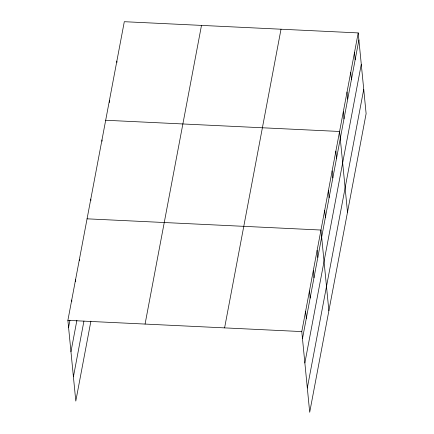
<?xml version="1.0" encoding="UTF-8"?>
<svg xmlns="http://www.w3.org/2000/svg" width="434" height="434" viewBox="0 0 434 434"><rect width="100%" height="100%" fill="white"/><g stroke="black" fill="none" stroke-linecap="round" stroke-linejoin="round"><path stroke-width="0.65" d="M90.896 321.155L75.798 401.087L67.883 320.368L124.303 21.7L358.202 32.913L366.117 113.632L309.697 412.3L301.787 331.581L358.202 32.913M68.577 327.437L69.939 320.232M70.959 351.741L76.899 320.292M73.417 376.783L83.936 321.095M145.07 324.068L201.49 25.4M224.595 327.882L281.015 29.214M302.476 338.65L358.896 39.982M304.863 362.954L361.278 64.286M307.315 387.996L363.735 89.328M105.684 120.261L339.583 131.475L347.498 212.193M87.066 218.823L320.965 230.036L328.88 310.755M67.883 320.368L301.787 331.581M354.48 52.628L355.169 59.697M350.753 72.342L351.448 79.411M347.032 92.051L347.726 99.12M343.31 111.766L343.999 118.835M335.862 151.189L336.556 158.258M332.135 170.898L332.829 177.967M328.413 190.613L329.108 197.682M324.692 210.322L325.381 217.396M317.129 250.347L317.824 257.416M313.294 270.653L313.988 277.722M309.458 290.964L310.153 298.033M305.623 311.276L306.317 318.344M116.855 61.123L116.979 62.409M109.406 100.547L109.596 102.478M101.957 139.97L102.088 141.256M90.787 199.108L90.918 200.394M79.395 259.44L79.52 260.726M75.554 279.751L75.744 281.677M71.718 300.057L71.849 301.342"/></g></svg>
